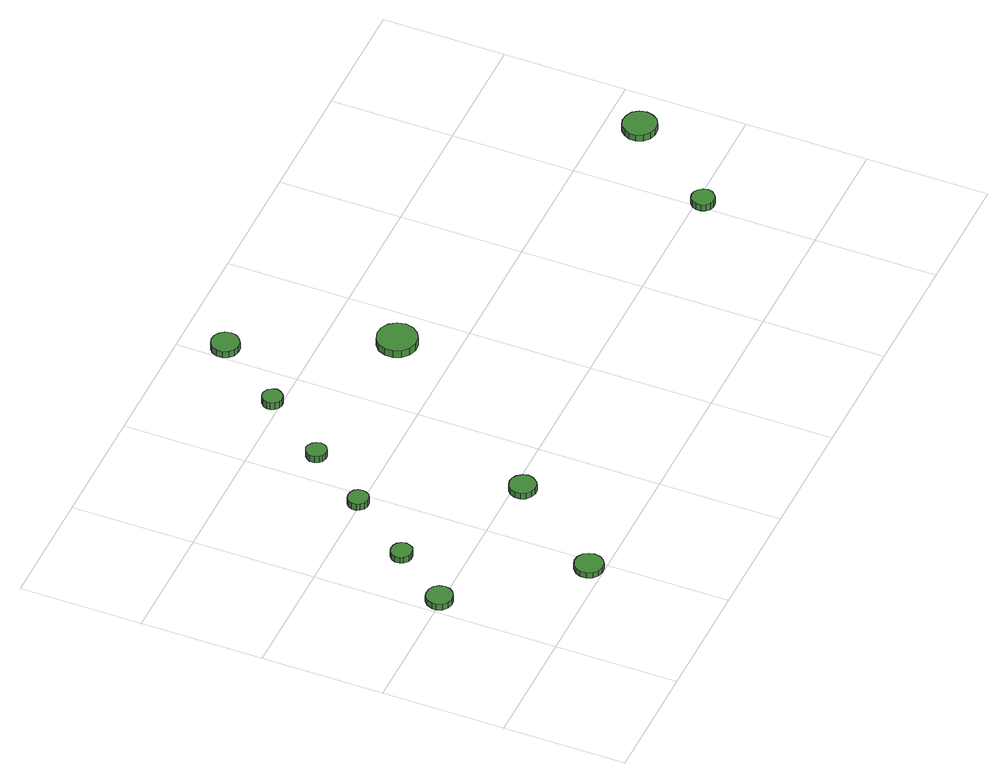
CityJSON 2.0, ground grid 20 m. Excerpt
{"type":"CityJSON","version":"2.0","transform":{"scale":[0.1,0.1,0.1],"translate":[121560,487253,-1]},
"CityObjects":{
"tree1":{"type":"SolitaryVegetationObject","attributes":{"function":"something"},"geometry":[{"type":"MultiSurface","lod":"1","boundaries":[[[0,1,2,3,4,5,6,7,8,9,10,11,12,13,14]],[[15,16,17,18,19,20,21,22,23,24,25,26,27,28,29]],[[0,29,28,1]],[[1,28,27,2]],[[2,27,26,3]],[[3,26,25,4]],[[4,25,24,5]],[[5,24,23,6]],[[6,23,22,7]],[[7,22,21,8]],[[8,21,20,9]],[[9,20,19,10]],[[10,19,18,11]],[[11,18,17,12]],[[12,17,16,13]],[[13,16,15,14]],[[14,15,29,0]]]}]},
"tree2":{"type":"SolitaryVegetationObject","attributes":{"function":"something"},"geometry":[{"type":"MultiSurface","lod":"1","boundaries":[[[30,31,32,33,34,35,36,37,38,39,40,41,42,43,44]],[[45,46,47,48,49,50,51,52,53,54,55,56,57,58,59]],[[30,59,58,31]],[[31,58,57,32]],[[32,57,56,33]],[[33,56,55,34]],[[34,55,54,35]],[[35,54,53,36]],[[36,53,52,37]],[[37,52,51,38]],[[38,51,50,39]],[[39,50,49,40]],[[40,49,48,41]],[[41,48,47,42]],[[42,47,46,43]],[[43,46,45,44]],[[44,45,59,30]]]}]},
"tree3":{"type":"SolitaryVegetationObject","attributes":{"function":"something"},"geometry":[{"type":"MultiSurface","lod":"1","boundaries":[[[60,61,62,63,64,65,66,67,68,69,70,71,72,73,74]],[[75,76,77,78,79,80,81,82,83,84,85,86,87,88,89]],[[60,89,88,61]],[[61,88,87,62]],[[62,87,86,63]],[[63,86,85,64]],[[64,85,84,65]],[[65,84,83,66]],[[66,83,82,67]],[[67,82,81,68]],[[68,81,80,69]],[[69,80,79,70]],[[70,79,78,71]],[[71,78,77,72]],[[72,77,76,73]],[[73,76,75,74]],[[74,75,89,60]]]}]},
"tree4":{"type":"SolitaryVegetationObject","attributes":{"function":"something"},"geometry":[{"type":"MultiSurface","lod":"1","boundaries":[[[90,91,92,93,94,95,96,97,98,99,100,101,102,103,104]],[[105,106,107,108,109,110,111,112,113,114,115,116,117,118,119]],[[90,119,118,91]],[[91,118,117,92]],[[92,117,116,93]],[[93,116,115,94]],[[94,115,114,95]],[[95,114,113,96]],[[96,113,112,97]],[[97,112,111,98]],[[98,111,110,99]],[[99,110,109,100]],[[100,109,108,101]],[[101,108,107,102]],[[102,107,106,103]],[[103,106,105,104]],[[104,105,119,90]]]}]},
"tree5":{"type":"SolitaryVegetationObject","attributes":{"function":"something"},"geometry":[{"type":"MultiSurface","lod":"1","boundaries":[[[120,121,122,123,124,125,126,127,128,129,130,131,132,133,134]],[[135,136,137,138,139,140,141,142,143,144,145,146,147,148,149]],[[120,149,148,121]],[[121,148,147,122]],[[122,147,146,123]],[[123,146,145,124]],[[124,145,144,125]],[[125,144,143,126]],[[126,143,142,127]],[[127,142,141,128]],[[128,141,140,129]],[[129,140,139,130]],[[130,139,138,131]],[[131,138,137,132]],[[132,137,136,133]],[[133,136,135,134]],[[134,135,149,120]]]}]},
"tree6":{"type":"SolitaryVegetationObject","attributes":{"function":"something"},"geometry":[{"type":"MultiSurface","lod":"1","boundaries":[[[150,151,152,153,154,155,156,157,158,159,160,161,162,163,164]],[[165,166,167,168,169,170,171,172,173,174,175,176,177,178,179]],[[150,179,178,151]],[[151,178,177,152]],[[152,177,176,153]],[[153,176,175,154]],[[154,175,174,155]],[[155,174,173,156]],[[156,173,172,157]],[[157,172,171,158]],[[158,171,170,159]],[[159,170,169,160]],[[160,169,168,161]],[[161,168,167,162]],[[162,167,166,163]],[[163,166,165,164]],[[164,165,179,150]]]}]},
"tree7":{"type":"SolitaryVegetationObject","attributes":{"function":"something"},"geometry":[{"type":"MultiSurface","lod":"1","boundaries":[[[180,181,182,183,184,185,186,187,188,189,190,191,192,193,194]],[[195,196,197,198,199,200,201,202,203,204,205,206,207,208,209]],[[180,209,208,181]],[[181,208,207,182]],[[182,207,206,183]],[[183,206,205,184]],[[184,205,204,185]],[[185,204,203,186]],[[186,203,202,187]],[[187,202,201,188]],[[188,201,200,189]],[[189,200,199,190]],[[190,199,198,191]],[[191,198,197,192]],[[192,197,196,193]],[[193,196,195,194]],[[194,195,209,180]]]}]},
"tree8":{"type":"SolitaryVegetationObject","attributes":{"function":"something"},"geometry":[{"type":"MultiSurface","lod":"1","boundaries":[[[210,211,212,213,214,215,216,217,218,219,220,221,222,223,224]],[[225,226,227,228,229,230,231,232,233,234,235,236,237,238,239]],[[210,239,238,211]],[[211,238,237,212]],[[212,237,236,213]],[[213,236,235,214]],[[214,235,234,215]],[[215,234,233,216]],[[216,233,232,217]],[[217,232,231,218]],[[218,231,230,219]],[[219,230,229,220]],[[220,229,228,221]],[[221,228,227,222]],[[222,227,226,223]],[[223,226,225,224]],[[224,225,239,210]]]}]},
"tree9":{"type":"SolitaryVegetationObject","attributes":{"function":"something"},"geometry":[{"type":"MultiSurface","lod":"1","boundaries":[[[240,241,242,243,244,245,246,247,248,249,250,251,252,253,254]],[[255,256,257,258,259,260,261,262,263,264,265,266,267,268,269]],[[240,269,268,241]],[[241,268,267,242]],[[242,267,266,243]],[[243,266,265,244]],[[244,265,264,245]],[[245,264,263,246]],[[246,263,262,247]],[[247,262,261,248]],[[248,261,260,249]],[[249,260,259,250]],[[250,259,258,251]],[[251,258,257,252]],[[252,257,256,253]],[[253,256,255,254]],[[254,255,269,240]]]}]},
"tree10":{"type":"SolitaryVegetationObject","attributes":{"function":"something"},"geometry":[{"type":"MultiSurface","lod":"1","boundaries":[[[270,271,272,273,274,275,276,277,278,279,280,281,282,283,284]],[[285,286,287,288,289,290,291,292,293,294,295,296,297,298,299]],[[270,299,298,271]],[[271,298,297,272]],[[272,297,296,273]],[[273,296,295,274]],[[274,295,294,275]],[[275,294,293,276]],[[276,293,292,277]],[[277,292,291,278]],[[278,291,290,279]],[[279,290,289,280]],[[280,289,288,281]],[[281,288,287,282]],[[282,287,286,283]],[[283,286,285,284]],[[284,285,299,270]]]}]},
"tree11":{"type":"SolitaryVegetationObject","attributes":{"function":"something"},"geometry":[{"type":"MultiSurface","lod":"1","boundaries":[[[300,301,302,303,304,305,306,307,308,309,310,311,312,313,314]],[[315,316,317,318,319,320,321,322,323,324,325,326,327,328,329]],[[300,329,328,301]],[[301,328,327,302]],[[302,327,326,303]],[[303,326,325,304]],[[304,325,324,305]],[[305,324,323,306]],[[306,323,322,307]],[[307,322,321,308]],[[308,321,320,309]],[[309,320,319,310]],[[310,319,318,311]],[[311,318,317,312]],[[312,317,316,313]],[[313,316,315,314]],[[314,315,329,300]]]}]}
},
"vertices":[
[49,204,17],[47,213,17],[42,220,17],[34,224,17],[25,225,17],[17,223,17],[10,217,17],[6,208,17],[6,200,17],[10,191,17],[17,185,17],[25,183,17],[34,184,17],[42,188,17],[47,195,17],[47,195,6],[42,188,6],[34,184,6],[25,183,6],[17,185,6],[10,191,6],[6,200,6],[6,208,6],[10,217,6],[17,223,6],[25,225,6],[34,224,6],[42,220,6],[47,213,6],[49,204,6],
[116,297,17],[114,304,17],[110,310,17],[104,313,17],[96,314,17],[90,312,17],[84,307,17],[81,301,17],[81,293,17],[84,287,17],[90,282,17],[96,280,17],[104,281,17],[110,284,17],[114,290,17],[114,290,6],[110,284,6],[104,281,6],[96,280,6],[90,282,6],[84,287,6],[81,293,6],[81,301,6],[84,307,6],[90,312,6],[96,314,6],[104,313,6],[110,310,6],[114,304,6],[116,297,6],
[207,24,16],[205,33,16],[200,41,16],[191,46,16],[182,47,16],[173,44,16],[166,37,16],[162,29,16],[162,19,16],[166,10,16],[173,4,16],[182,1,16],[191,2,16],[200,7,16],[205,14,16],[205,14,6],[200,7,6],[191,2,6],[182,1,6],[173,4,6],[166,10,6],[162,19,6],[162,29,6],[166,37,6],[173,44,6],[182,47,6],[191,46,6],[200,41,6],[205,33,6],[207,24,6],
[198,404,18],[197,411,18],[193,417,18],[187,420,18],[180,421,18],[173,419,18],[168,414,18],[165,408,18],[165,401,18],[168,395,18],[173,390,18],[180,388,18],[187,389,18],[193,392,18],[197,398,18],[197,398,6],[193,392,6],[187,389,6],[180,388,6],[173,390,6],[168,395,6],[165,401,6],[165,408,6],[168,414,6],[173,419,6],[180,421,6],[187,420,6],[193,417,6],[197,411,6],[198,404,6],
[330,187,17],[328,195,17],[322,203,17],[315,207,17],[306,208,17],[297,205,17],[290,199,17],[287,191,17],[287,182,17],[290,174,17],[297,168,17],[306,165,17],[315,166,17],[322,170,17],[328,178,17],[328,178,6],[322,170,6],[315,166,6],[306,165,6],[297,168,6],[290,174,6],[287,182,6],[287,191,6],[290,199,6],[297,205,6],[306,208,6],[315,207,6],[322,203,6],[328,195,6],[330,187,6],
[272,505,18],[270,512,18],[266,517,18],[260,521,18],[253,522,18],[247,519,18],[242,515,18],[239,509,18],[239,502,18],[242,495,18],[247,491,18],[253,489,18],[260,489,18],[266,493,18],[270,498,18],[270,498,6],[266,493,6],[260,489,6],[253,489,6],[247,491,6],[242,495,6],[239,502,6],[239,509,6],[242,515,6],[247,519,6],[253,522,6],[260,521,6],[266,517,6],[270,512,6],[272,505,6],
[350,611,25],[348,618,25],[344,624,25],[338,627,25],[332,628,25],[325,626,25],[320,621,25],[317,615,25],[317,608,25],[320,602,25],[325,597,25],[332,595,25],[338,596,25],[344,599,25],[348,605,25],[348,605,12],[344,599,12],[338,596,12],[332,595,12],[325,597,12],[320,602,12],[317,608,12],[317,615,12],[320,621,12],[325,626,12],[332,628,12],[338,627,12],[344,624,12],[348,618,12],[350,611,12],
[440,725,25],[438,735,25],[432,742,25],[424,747,25],[415,748,25],[406,745,25],[399,739,25],[395,730,25],[395,721,25],[399,712,25],[406,706,25],[415,703,25],[424,704,25],[432,709,25],[438,716,25],[438,716,13],[432,709,13],[424,704,13],[415,703,13],[406,706,13],[399,712,13],[395,721,13],[395,730,13],[399,739,13],[406,745,13],[415,748,13],[424,747,13],[432,742,13],[438,735,13],[440,725,13],
[564,490,24],[561,503,24],[553,514,24],[541,521,24],[528,522,24],[515,518,24],[505,509,24],[500,497,24],[500,483,24],[505,471,24],[515,462,24],[528,458,24],[541,459,24],[553,466,24],[561,477,24],[561,477,11],[553,466,11],[541,459,11],[528,458,11],[515,462,11],[505,471,11],[500,483,11],[500,497,11],[505,509,11],[515,518,11],[528,522,11],[541,521,11],[553,514,11],[561,503,11],[564,490,11],
[1027,188,22],[1025,196,22],[1020,202,22],[1014,206,22],[1006,207,22],[999,205,22],[993,199,22],[990,192,22],[990,185,22],[993,178,22],[999,172,22],[1006,170,22],[1014,171,22],[1020,175,22],[1025,181,22],[1025,181,10],[1020,175,10],[1014,171,10],[1006,170,10],[999,172,10],[993,178,10],[990,185,10],[990,192,10],[993,199,10],[999,205,10],[1006,207,10],[1014,206,10],[1020,202,10],[1025,196,10],[1027,188,10],
[1150,342,23],[1147,354,23],[1141,363,23],[1131,368,23],[1119,370,23],[1108,366,23],[1100,358,23],[1095,348,23],[1095,337,23],[1100,326,23],[1108,319,23],[1119,315,23],[1131,316,23],[1141,322,23],[1147,331,23],[1147,331,11],[1141,322,11],[1131,316,11],[1119,315,11],[1108,319,11],[1100,326,11],[1095,337,11],[1095,348,11],[1100,358,11],[1108,366,11],[1119,370,11],[1131,368,11],[1141,363,11],[1147,354,11],[1150,342,11]
]}
